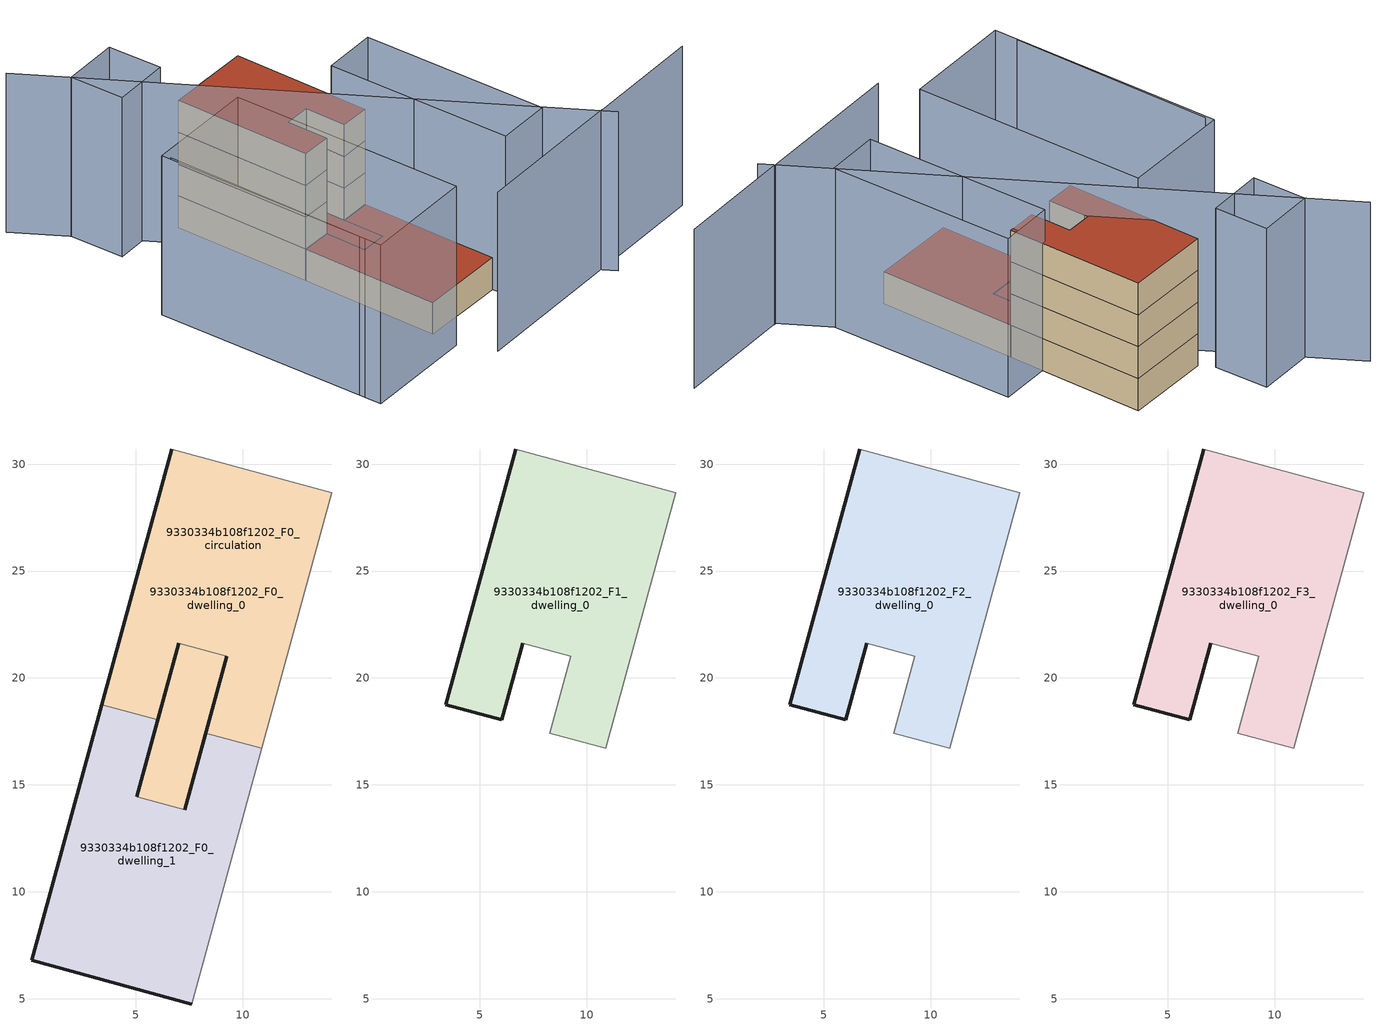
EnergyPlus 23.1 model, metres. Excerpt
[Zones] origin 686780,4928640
9330334b108f1202_F0_dwelling_0
 floor ground (EU_floor_Construction): 9.26,21.01 8.28,17.42 7.3,13.83 5.05,14.45 7.01,21.62 z0; 14.17,28.66 10.9,16.71 8.28,17.42 9.26,21.01 7.01,21.62 6.03,18.04 3.41,18.75 6.68,30.71 z0
 wall outside (EU_wall_Construction): 6.68,30.71 3.41,18.75 / 6.03,18.04 7.01,21.62 z0:3
 wall adiabatic (EU_wall_Construction): 9.26,21.01 8.28,17.42 / 10.9,16.71 14.17,28.66 6.68,30.71 z0:3
 wall to 9330334b108f1202_F0_dwelling_1 (EU_wall_Construction): 3.41,18.75 6.03,18.04 / 8.28,17.42 10.9,16.71 z0:3
 wall to 9330334b108f1202_F0_circulation (EU_wall_Construction): 7.01,21.62 9.26,21.01 z0:3
 roof outside (EU_floor_Construction): 7.3,13.83 8.28,17.42 9.26,21.01 7.01,21.62 5.05,14.45 z3
9330334b108f1202_F0_dwelling_1
 floor ground (EU_floor_Construction): 10.9,16.71 7.63,4.75 0.14,6.79 3.41,18.75 6.03,18.04 5.05,14.45 7.3,13.83 8.28,17.42 z0; 9.26,21.01 8.28,17.42 7.3,13.83 5.05,14.45 7.01,21.62 z0
 wall outside (EU_wall_Construction): 8.28,17.42 7.3,13.83 / 5.05,14.45 6.03,18.04 / 3.41,18.75 0.14,6.79 7.63,4.75 z0:3
 wall adiabatic (EU_wall_Construction): 7.63,4.75 10.9,16.71 z0:3
 wall to 9330334b108f1202_F0_circulation (EU_wall_Construction): 7.3,13.83 5.05,14.45 z0:3
 roof outside (EU_roof_Construction): 7.3,13.83 8.28,17.42 9.26,21.01 7.01,21.62 5.05,14.45 z3; 7.63,4.75 10.9,16.71 8.28,17.42 7.3,13.83 5.05,14.45 6.03,18.04 3.41,18.75 0.14,6.79 z3
9330334b108f1202_F0_circulation
 floor ground (EU_floor_Construction): 14.17,28.66 10.9,16.71 8.28,17.42 9.26,21.01 7.01,21.62 6.03,18.04 3.41,18.75 6.68,30.71 z0; 9.26,21.01 8.28,17.42 7.3,13.83 5.05,14.45 6.03,18.04 7.01,21.62 z0; 10.9,16.71 7.63,4.75 0.14,6.79 3.41,18.75 6.03,18.04 5.05,14.45 7.3,13.83 8.28,17.42 z0
 wall outside (EU_wall_Construction): 7.3,13.83 9.26,21.01 / 7.01,21.62 5.05,14.45 z0:3
 roof outside (EU_roof_Construction): 10.9,16.71 14.17,28.66 6.68,30.71 3.41,18.75 6.03,18.04 7.01,21.62 9.26,21.01 8.28,17.42 z3; 7.3,13.83 8.28,17.42 9.26,21.01 7.01,21.62 6.03,18.04 5.05,14.45 z3; 7.63,4.75 10.9,16.71 8.28,17.42 7.3,13.83 5.05,14.45 6.03,18.04 3.41,18.75 0.14,6.79 z3
9330334b108f1202_F1_dwelling_0
 floor to 9330334b108f1202_F0_dwelling_0 (EU_floor_Construction): 14.17,28.66 10.9,16.71 8.28,17.42 9.26,21.01 7.01,21.62 6.03,18.04 3.41,18.75 6.68,30.71 z3
 wall outside (EU_wall_Construction): 6.68,30.71 3.41,18.75 6.03,18.04 7.01,21.62 z3:6
 wall adiabatic (EU_wall_Construction): 7.01,21.62 9.26,21.01 8.28,17.42 10.9,16.71 14.17,28.66 6.68,30.71 z3:6
9330334b108f1202_F2_dwelling_0
 floor to 9330334b108f1202_F1_dwelling_0 (EU_floor_Construction): 14.17,28.66 10.9,16.71 8.28,17.42 9.26,21.01 7.01,21.62 6.03,18.04 3.41,18.75 6.68,30.71 z6
 wall outside (EU_wall_Construction): 6.68,30.71 3.41,18.75 6.03,18.04 7.01,21.62 z6:9
 wall adiabatic (EU_wall_Construction): 7.01,21.62 9.26,21.01 8.28,17.42 10.9,16.71 14.17,28.66 6.68,30.71 z6:9
9330334b108f1202_F3_dwelling_0
 floor to 9330334b108f1202_F2_dwelling_0 (EU_floor_Construction): 14.17,28.66 10.9,16.71 8.28,17.42 9.26,21.01 7.01,21.62 6.03,18.04 3.41,18.75 6.68,30.71 z9
 wall outside (EU_wall_Construction): 6.68,30.71 3.41,18.75 6.03,18.04 7.01,21.62 z9:12
 wall adiabatic (EU_wall_Construction): 7.01,21.62 9.26,21.01 8.28,17.42 10.9,16.71 14.17,28.66 6.68,30.71 z9:12
 roof outside (EU_roof_Construction): 10.9,16.71 14.17,28.66 6.68,30.71 3.41,18.75 6.03,18.04 7.01,21.62 9.26,21.01 8.28,17.42 z12
shading: 13.4,-2.15 23.96,-4.75 / -0.16,1.23 13.45,-2.16 / -5.06,26.75 -9.96,8.56 / 13.65,-3.47 1.16,43.01 / 7.31,3.51 11.44,19.77 / 11.44,19.77 16.17,18.57 / 16.17,18.57 12.04,2.31 / 12.04,2.31 7.31,3.51 / 4.69,24.95 -0.58,4.54 / -0.58,4.54 -10.35,7.06 / -10.35,7.06 -5.07,27.47 / -5.07,27.47 4.69,24.95 / 1.33,33.33 2.49,38.08 / 2.49,38.08 7.5,36.85 / 7.5,36.85 6.34,32.11 / 6.34,32.11 1.33,33.33 z0:15
[Building]
EU S2 Campaign: North Axis=0; Terrain=City; Solar Distribution=FullExterior
[Site:Location]
Bologna: Latitude=44.5; Longitude=11.25; Time Zone=1; Elevation=37
[SizingPeriod:WeatherFileDays]
AnnualSizingPeriod: Begin Month=1; Begin Day of Month=1; End Month=12; End Day of Month=31; Day of Week for Start Day=Monday; Use Weather File Daylight Saving Period=No; Use Weather File Rain and Snow Indicators=No
[MATERIAL]
EU_InternalMass_Material: Roughness=MediumRough; Thickness=0.1; Conductivity=1; Density=1800; Specific Heat=900; Thermal Absorptance=0.9; Solar Absorptance=0.7; Visible Absorptance=0.7
[MATERIAL:NOMASS] Roughness=MediumRough; Thermal Absorptance=0.9; Solar Absorptance=0.7; Visible Absorptance=0.7
Name | Thermal Resistance
EU_wall_NoMass | 0.937881
EU_roof_NoMass | 0.548572
EU_floor_NoMass | 0.71348
[CONSTRUCTION]
EU_wall_Construction: EU_wall_NoMass
EU_roof_Construction: EU_roof_NoMass
EU_floor_Construction: EU_floor_NoMass
EU_InternalMass_Construction: EU_InternalMass_Material
[ZONE] Type=1; Multiplier=1; Ceiling Height=autocalculate; Floor Area=autocalculate; Part of Total Floor Area=Yes
Name | Volume
9330334b108f1202_F0_dwelling_0 | 314.711
9330334b108f1202_F1_dwelling_0 | 262.743
9330334b108f1202_F2_dwelling_0; 9330334b108f1202_F3_dwelling_0 | 262.742
9330334b108f1202_F0_dwelling_1 | 314.714
9330334b108f1202_F0_circulation | 577.456
[INTERNALMASS] Construction=EU_InternalMass_Construction
Name | Zone or ZoneList | Surface Area
9330334b108f1202_F0_dwelling_0_EU_InternalMass | 9330334b108f1202_F0_dwelling_0 | 87.5809
9330334b108f1202_F0_dwelling_1_EU_InternalMass | 9330334b108f1202_F0_dwelling_1 | 87.5809
9330334b108f1202_F1_dwelling_0_EU_InternalMass | 9330334b108f1202_F1_dwelling_0 | 192.131
9330334b108f1202_F2_dwelling_0_EU_InternalMass | 9330334b108f1202_F2_dwelling_0 | 192.131
9330334b108f1202_F3_dwelling_0_EU_InternalMass | 9330334b108f1202_F3_dwelling_0 | 192.131
[OTHEREQUIPMENT] Fuel Type=Electricity; Design Level Calculation Method=Watts/Area; Power per Zone Floor Area=1; Fraction Latent=0; Fraction Radiant=0; Fraction Lost=0; Carbon Dioxide Generation Rate=0; EndUse Subcategory=EU_Step8_InternalGains
Name | Zone or ZoneList or Space or SpaceList | Schedule
EU_Step8_InternalGain_9330334b108f1202_F0_dwelling_0_f000 | 9330334b108f1202_F0_dwelling_0 | EU_Step8_GainSchedule_9330334b108f1202_F0_dwelling_0_f000
EU_Step8_InternalGain_9330334b108f1202_F0_dwelling_1_f000 | 9330334b108f1202_F0_dwelling_1 | EU_Step8_GainSchedule_9330334b108f1202_F0_dwelling_1_f000
EU_Step8_InternalGain_9330334b108f1202_F1_dwelling_0_f000 | 9330334b108f1202_F1_dwelling_0 | EU_Step8_GainSchedule_9330334b108f1202_F1_dwelling_0_f000
EU_Step8_InternalGain_9330334b108f1202_F2_dwelling_0_f000 | 9330334b108f1202_F2_dwelling_0 | EU_Step8_GainSchedule_9330334b108f1202_F2_dwelling_0_f000
EU_Step8_InternalGain_9330334b108f1202_F3_dwelling_0_f000 | 9330334b108f1202_F3_dwelling_0 | EU_Step8_GainSchedule_9330334b108f1202_F3_dwelling_0_f000
[ZONEINFILTRATION:DESIGNFLOWRATE]
EU_Circulation_Infiltration_9330334b108f1202_F0_circulation: Zone or ZoneList or Space or SpaceList=9330334b108f1202_F0_circulation; Schedule=EU_AlwaysOn; Design Flow Rate Calculation Method=Flow/Area; Flow Rate per Floor Area=0.0005; Constant Term Coefficient=1; Temperature Term Coefficient=0; Velocity Term Coefficient=0; Velocity Squared Term Coefficient=0
[ZONEVENTILATION:DESIGNFLOWRATE] Schedule=EU_AlwaysOn; Design Flow Rate Calculation Method=AirChanges/Hour; Air Changes per Hour=0.687892; Ventilation Type=Natural; Fan Pressure Rise=0; Fan Total Efficiency=1; Constant Term Coefficient=1; Temperature Term Coefficient=0; Velocity Term Coefficient=0; Velocity Squared Term Coefficient=0; Minimum Indoor Temperature=-100; Maximum Indoor Temperature=100; Delta Temperature=-100; Minimum Outdoor Temperature=-100; Maximum Outdoor Temperature=100; Maximum Wind Speed=40
Name | Zone or ZoneList or Space or SpaceList
EU_ConstantAir_9330334b108f1202_F0_dwelling_0 | 9330334b108f1202_F0_dwelling_0
EU_ConstantAir_9330334b108f1202_F0_dwelling_1 | 9330334b108f1202_F0_dwelling_1
EU_ConstantAir_9330334b108f1202_F1_dwelling_0 | 9330334b108f1202_F1_dwelling_0
EU_ConstantAir_9330334b108f1202_F2_dwelling_0 | 9330334b108f1202_F2_dwelling_0
EU_ConstantAir_9330334b108f1202_F3_dwelling_0 | 9330334b108f1202_F3_dwelling_0
[HVACTEMPLATE:THERMOSTAT] Constant Heating Setpoint=20; Constant Cooling Setpoint=50
EU_HeatOnly_9330334b108f1202_F0_dwelling_0; EU_HeatOnly_9330334b108f1202_F0_dwelling_1; EU_HeatOnly_9330334b108f1202_F1_dwelling_0; EU_HeatOnly_9330334b108f1202_F2_dwelling_0; EU_HeatOnly_9330334b108f1202_F3_dwelling_0
[HVACTEMPLATE:ZONE:IDEALLOADSAIRSYSTEM] System Availability Schedule=EU_AlwaysOn; Maximum Heating Supply Air Temperature=50; Minimum Cooling Supply Air Temperature=13; Maximum Heating Supply Air Humidity Ratio=0.0156; Minimum Cooling Supply Air Humidity Ratio=0.0077; Heating Limit=NoLimit; Cooling Limit=NoLimit; Heating Availability Schedule=EU_AlwaysOn; Cooling Availability Schedule=EU_CoolingOff; Dehumidification Control Type=ConstantSensibleHeatRatio; Cooling Sensible Heat Ratio=0.7; Dehumidification Setpoint=60; Humidification Control Type=None; Humidification Setpoint=30; Outdoor Air Method=None; Outdoor Air Flow Rate per Person=0.00944; Outdoor Air Flow Rate per Zone Floor Area=0; Outdoor Air Flow Rate per Zone=0; Demand Controlled Ventilation Type=None; Outdoor Air Economizer Type=NoEconomizer; Heat Recovery Type=None; Sensible Heat Recovery Effectiveness=0.7; Latent Heat Recovery Effectiveness=0.65
Name | Template Thermostat
9330334b108f1202_F0_dwelling_0 | EU_HeatOnly_9330334b108f1202_F0_dwelling_0
9330334b108f1202_F0_dwelling_1 | EU_HeatOnly_9330334b108f1202_F0_dwelling_1
9330334b108f1202_F1_dwelling_0 | EU_HeatOnly_9330334b108f1202_F1_dwelling_0
9330334b108f1202_F2_dwelling_0 | EU_HeatOnly_9330334b108f1202_F2_dwelling_0
9330334b108f1202_F3_dwelling_0 | EU_HeatOnly_9330334b108f1202_F3_dwelling_0
[SIZING:ZONE] Zone Cooling Design Supply Air Temperature Input Method=SupplyAirTemperature; Zone Cooling Design Supply Air Temperature=13; Zone Heating Design Supply Air Temperature Input Method=SupplyAirTemperature; Zone Heating Design Supply Air Temperature=50; Zone Cooling Design Supply Air Humidity Ratio=0.008; Zone Heating Design Supply Air Humidity Ratio=0.008; Cooling Design Air Flow Method=DesignDay; Cooling Design Air Flow Rate=0; Cooling Minimum Air Flow per Zone Floor Area=0.000762; Cooling Minimum Air Flow=0; Cooling Minimum Air Flow Fraction=0.2; Heating Design Air Flow Method=DesignDay; Heating Design Air Flow Rate=0; Heating Maximum Air Flow per Zone Floor Area=0.002032; Heating Maximum Air Flow=0.141576; Heating Maximum Air Flow Fraction=0.3; Account for Dedicated Outdoor Air System=No; Dedicated Outdoor Air System Control Strategy=NeutralSupplyAir; Dedicated Outdoor Air Low Setpoint Temperature for Design=autosize; Dedicated Outdoor Air High Setpoint Temperature for Design=autosize; Zone Load Sizing Method=Sensible Load Only No Latent Load; Zone Latent Cooling Design Supply Air Humidity Ratio Input Method=HumidityRatioDifference; Zone Cooling Design Supply Air Humidity Ratio Difference=0.005; Zone Latent Heating Design Supply Air Humidity Ratio Input Method=HumidityRatioDifference; Zone Humidification Design Supply Air Humidity Ratio Difference=0.005
9330334b108f1202_F0_dwelling_0; 9330334b108f1202_F0_dwelling_1; 9330334b108f1202_F1_dwelling_0; 9330334b108f1202_F2_dwelling_0; 9330334b108f1202_F3_dwelling_0
[SCHEDULE:CONSTANT]
Name | Hourly Value
EU_AlwaysOn | 1
EU_CoolingOff | 0
[SCHEDULE:FILE] Column Number=1; Rows to Skip at Top=0; Number of Hours of Data=8760; Column Separator=Comma; Interpolate to Timestep=No; Minutes per Item=60; Adjust Schedule for Daylight Savings=Yes
Name | File
EU_Step8_GainSchedule_9330334b108f1202_F0_dwelling_0_f000 | ../../schedules/9330334b108f1202/9330334b108f1202_F0_dwelling_0_f000_gain.csv
EU_Step8_GainSchedule_9330334b108f1202_F0_dwelling_1_f000 | ../../schedules/9330334b108f1202/9330334b108f1202_F0_dwelling_1_f000_gain.csv
EU_Step8_GainSchedule_9330334b108f1202_F1_dwelling_0_f000 | ../../schedules/9330334b108f1202/9330334b108f1202_F1_dwelling_0_f000_gain.csv
EU_Step8_GainSchedule_9330334b108f1202_F2_dwelling_0_f000 | ../../schedules/9330334b108f1202/9330334b108f1202_F2_dwelling_0_f000_gain.csv
EU_Step8_GainSchedule_9330334b108f1202_F3_dwelling_0_f000 | ../../schedules/9330334b108f1202/9330334b108f1202_F3_dwelling_0_f000_gain.csv
